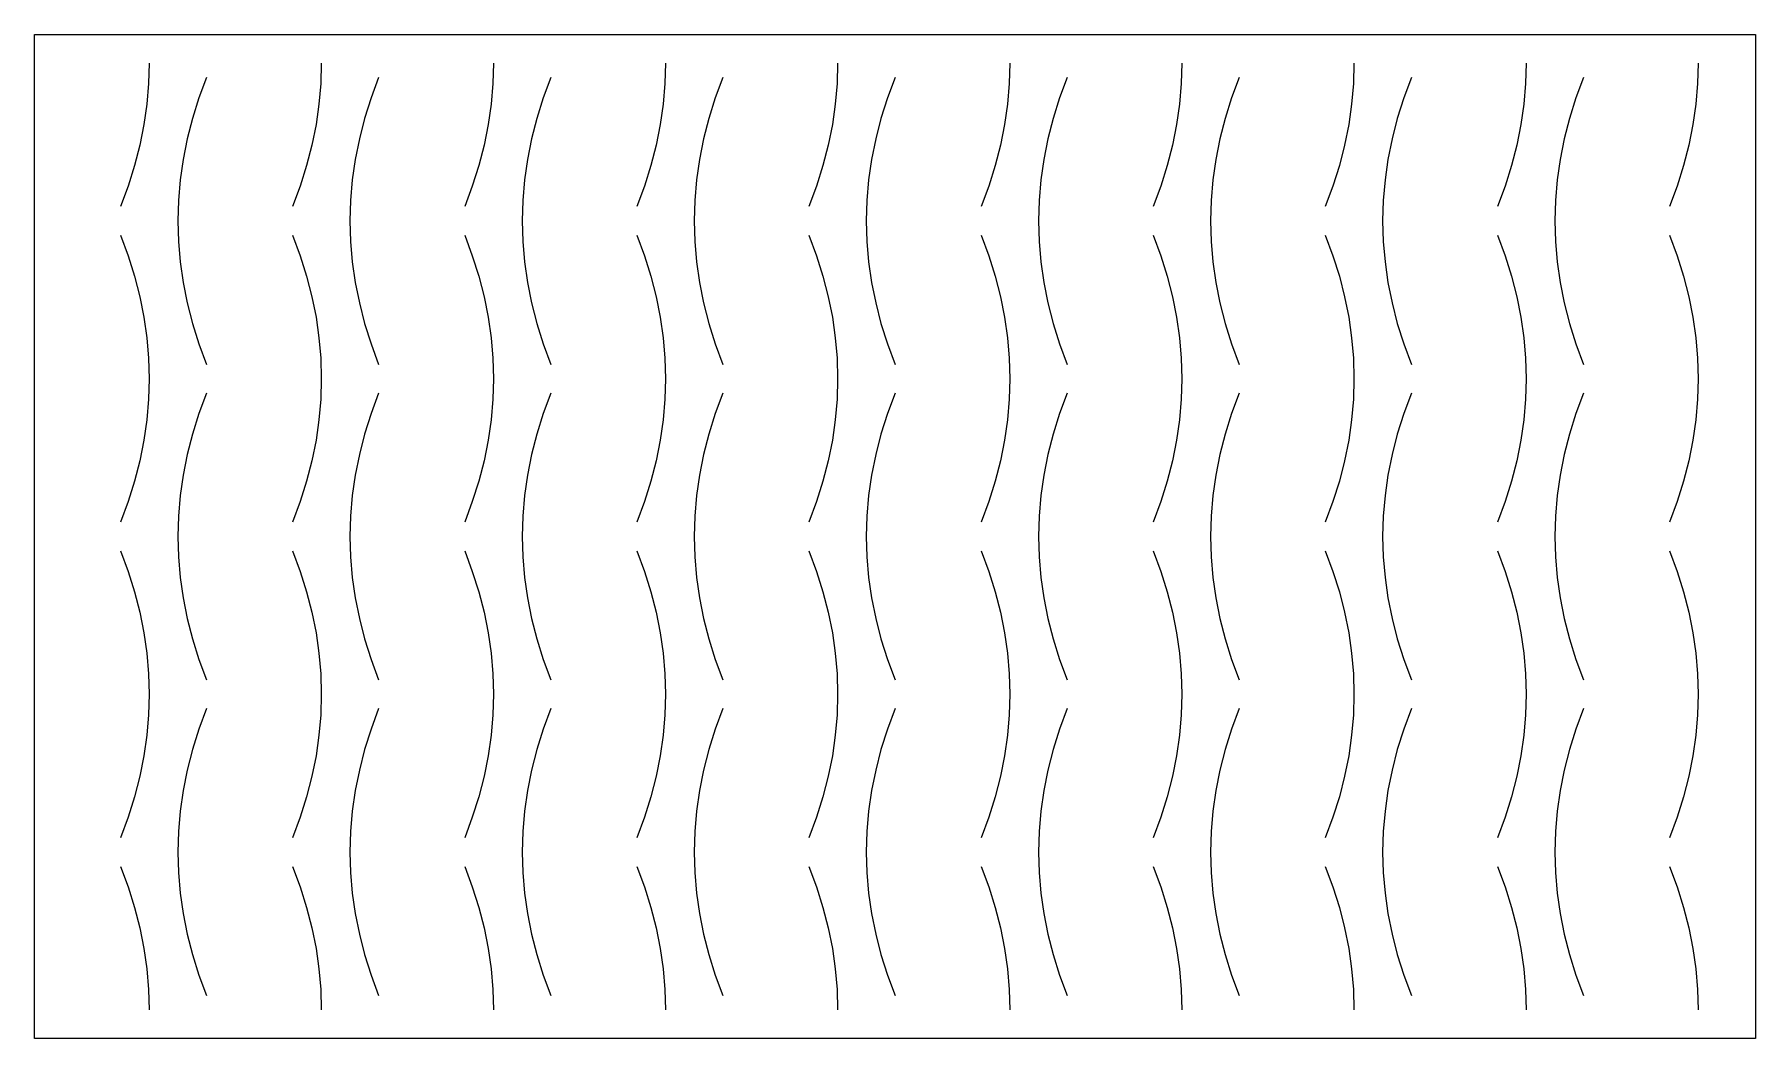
# Model space of a CAD drawing. Header units: millimetres. Extents: x 0 to 120, y 0 to 70.
import ezdxf

# ---------------------------------------------------------------- set-up
doc = ezdxf.new("R2010")
doc.units = ezdxf.units.MM
doc.layers.add('CUT', color=1, linetype='CONTINUOUS')

msp = doc.modelspace()

# ---------------------------------------------------------------- linework, layer by layer
at = {"layer": 'CUT'}
for points in [[(0, 70), (120, 70), (120, 0), (0, 0), (0, 70)], [(8, 68), (8, 68), (7.9592, 66.5714), (7.8367, 65.1429), (7.6327, 63.7143), (7.3469, 62.2857), (6.9796, 60.8571), (6.5306, 59.4286), (6, 58)], [(20, 68), (20, 68), (19.9592, 66.5714), (19.8367, 65.1429), (19.6327, 63.7143), (19.3469, 62.2857), (18.9796, 60.8571), (18.5306, 59.4286), (18, 58)], [(32, 68), (32, 68), (31.9592, 66.5714), (31.8367, 65.1429), (31.6327, 63.7143), (31.3469, 62.2857), (30.9796, 60.8571), (30.5306, 59.4286), (30, 58)], [(44, 68), (44, 68), (43.9592, 66.5714), (43.8367, 65.1429), (43.6327, 63.7143), (43.3469, 62.2857), (42.9796, 60.8571), (42.5306, 59.4286), (42, 58)], [(56, 68), (56, 68), (55.9592, 66.5714), (55.8367, 65.1429), (55.6327, 63.7143), (55.3469, 62.2857), (54.9796, 60.8571), (54.5306, 59.4286), (54, 58)], [(68, 68), (68, 68), (67.9592, 66.5714), (67.8367, 65.1429), (67.6327, 63.7143), (67.3469, 62.2857), (66.9796, 60.8571), (66.5306, 59.4286), (66, 58)], [(80, 68), (80, 68), (79.9592, 66.5714), (79.8367, 65.1429), (79.6327, 63.7143), (79.3469, 62.2857), (78.9796, 60.8571), (78.5306, 59.4286), (78, 58)], [(92, 68), (92, 68), (91.9592, 66.5714), (91.8367, 65.1429), (91.6327, 63.7143), (91.3469, 62.2857), (90.9796, 60.8571), (90.5306, 59.4286), (90, 58)], [(104, 68), (104, 68), (103.9592, 66.5714), (103.8367, 65.1429), (103.6327, 63.7143), (103.3469, 62.2857), (102.9796, 60.8571), (102.5306, 59.4286), (102, 58)], [(116, 68), (116, 68), (115.9592, 66.5714), (115.8367, 65.1429), (115.6327, 63.7143), (115.3469, 62.2857), (114.9796, 60.8571), (114.5306, 59.4286), (114, 58)], [(12, 67), (11.4694, 65.5714), (11.0204, 64.1429), (10.6531, 62.7143), (10.3673, 61.2857), (10.1633, 59.8571), (10.0408, 58.4286), (10, 57), (10.0408, 55.5714), (10.1633, 54.1429), (10.3673, 52.7143), (10.6531, 51.2857), (11.0204, 49.8571), (11.4694, 48.4286), (12, 47)], [(24, 67), (23.4694, 65.5714), (23.0204, 64.1429), (22.6531, 62.7143), (22.3673, 61.2857), (22.1633, 59.8571), (22.0408, 58.4286), (22, 57), (22.0408, 55.5714), (22.1633, 54.1429), (22.3673, 52.7143), (22.6531, 51.2857), (23.0204, 49.8571), (23.4694, 48.4286), (24, 47)], [(36, 67), (35.4694, 65.5714), (35.0204, 64.1429), (34.6531, 62.7143), (34.3673, 61.2857), (34.1633, 59.8571), (34.0408, 58.4286), (34, 57), (34.0408, 55.5714), (34.1633, 54.1429), (34.3673, 52.7143), (34.6531, 51.2857), (35.0204, 49.8571), (35.4694, 48.4286), (36, 47)], [(48, 67), (47.4694, 65.5714), (47.0204, 64.1429), (46.6531, 62.7143), (46.3673, 61.2857), (46.1633, 59.8571), (46.0408, 58.4286), (46, 57), (46.0408, 55.5714), (46.1633, 54.1429), (46.3673, 52.7143), (46.6531, 51.2857), (47.0204, 49.8571), (47.4694, 48.4286), (48, 47)], [(60, 67), (59.4694, 65.5714), (59.0204, 64.1429), (58.6531, 62.7143), (58.3673, 61.2857), (58.1633, 59.8571), (58.0408, 58.4286), (58, 57), (58.0408, 55.5714), (58.1633, 54.1429), (58.3673, 52.7143), (58.6531, 51.2857), (59.0204, 49.8571), (59.4694, 48.4286), (60, 47)], [(72, 67), (71.4694, 65.5714), (71.0204, 64.1429), (70.6531, 62.7143), (70.3673, 61.2857), (70.1633, 59.8571), (70.0408, 58.4286), (70, 57), (70.0408, 55.5714), (70.1633, 54.1429), (70.3673, 52.7143), (70.6531, 51.2857), (71.0204, 49.8571), (71.4694, 48.4286), (72, 47)], [(84, 67), (83.4694, 65.5714), (83.0204, 64.1429), (82.6531, 62.7143), (82.3673, 61.2857), (82.1633, 59.8571), (82.0408, 58.4286), (82, 57), (82.0408, 55.5714), (82.1633, 54.1429), (82.3673, 52.7143), (82.6531, 51.2857), (83.0204, 49.8571), (83.4694, 48.4286), (84, 47)], [(96, 67), (95.4694, 65.5714), (95.0204, 64.1429), (94.6531, 62.7143), (94.3673, 61.2857), (94.1633, 59.8571), (94.0408, 58.4286), (94, 57), (94.0408, 55.5714), (94.1633, 54.1429), (94.3673, 52.7143), (94.6531, 51.2857), (95.0204, 49.8571), (95.4694, 48.4286), (96, 47)], [(108, 67), (107.4694, 65.5714), (107.0204, 64.1429), (106.6531, 62.7143), (106.3673, 61.2857), (106.1633, 59.8571), (106.0408, 58.4286), (106, 57), (106.0408, 55.5714), (106.1633, 54.1429), (106.3673, 52.7143), (106.6531, 51.2857), (107.0204, 49.8571), (107.4694, 48.4286), (108, 47)], [(6, 56), (6.5306, 54.5714), (6.9796, 53.1429), (7.3469, 51.7143), (7.6327, 50.2857), (7.8367, 48.8571), (7.9592, 47.4286), (8, 46), (7.9592, 44.5714), (7.8367, 43.1429), (7.6327, 41.7143), (7.3469, 40.2857), (6.9796, 38.8571), (6.5306, 37.4286), (6, 36)], [(18, 56), (18.5306, 54.5714), (18.9796, 53.1429), (19.3469, 51.7143), (19.6327, 50.2857), (19.8367, 48.8571), (19.9592, 47.4286), (20, 46), (19.9592, 44.5714), (19.8367, 43.1429), (19.6327, 41.7143), (19.3469, 40.2857), (18.9796, 38.8571), (18.5306, 37.4286), (18, 36)], [(30, 56), (30.5306, 54.5714), (30.9796, 53.1429), (31.3469, 51.7143), (31.6327, 50.2857), (31.8367, 48.8571), (31.9592, 47.4286), (32, 46), (31.9592, 44.5714), (31.8367, 43.1429), (31.6327, 41.7143), (31.3469, 40.2857), (30.9796, 38.8571), (30.5306, 37.4286), (30, 36)], [(42, 56), (42.5306, 54.5714), (42.9796, 53.1429), (43.3469, 51.7143), (43.6327, 50.2857), (43.8367, 48.8571), (43.9592, 47.4286), (44, 46), (43.9592, 44.5714), (43.8367, 43.1429), (43.6327, 41.7143), (43.3469, 40.2857), (42.9796, 38.8571), (42.5306, 37.4286), (42, 36)], [(54, 56), (54.5306, 54.5714), (54.9796, 53.1429), (55.3469, 51.7143), (55.6327, 50.2857), (55.8367, 48.8571), (55.9592, 47.4286), (56, 46), (55.9592, 44.5714), (55.8367, 43.1429), (55.6327, 41.7143), (55.3469, 40.2857), (54.9796, 38.8571), (54.5306, 37.4286), (54, 36)], [(66, 56), (66.5306, 54.5714), (66.9796, 53.1429), (67.3469, 51.7143), (67.6327, 50.2857), (67.8367, 48.8571), (67.9592, 47.4286), (68, 46), (67.9592, 44.5714), (67.8367, 43.1429), (67.6327, 41.7143), (67.3469, 40.2857), (66.9796, 38.8571), (66.5306, 37.4286), (66, 36)], [(78, 56), (78.5306, 54.5714), (78.9796, 53.1429), (79.3469, 51.7143), (79.6327, 50.2857), (79.8367, 48.8571), (79.9592, 47.4286), (80, 46), (79.9592, 44.5714), (79.8367, 43.1429), (79.6327, 41.7143), (79.3469, 40.2857), (78.9796, 38.8571), (78.5306, 37.4286), (78, 36)], [(90, 56), (90.5306, 54.5714), (90.9796, 53.1429), (91.3469, 51.7143), (91.6327, 50.2857), (91.8367, 48.8571), (91.9592, 47.4286), (92, 46), (91.9592, 44.5714), (91.8367, 43.1429), (91.6327, 41.7143), (91.3469, 40.2857), (90.9796, 38.8571), (90.5306, 37.4286), (90, 36)], [(102, 56), (102.5306, 54.5714), (102.9796, 53.1429), (103.3469, 51.7143), (103.6327, 50.2857), (103.8367, 48.8571), (103.9592, 47.4286), (104, 46), (103.9592, 44.5714), (103.8367, 43.1429), (103.6327, 41.7143), (103.3469, 40.2857), (102.9796, 38.8571), (102.5306, 37.4286), (102, 36)], [(114, 56), (114.5306, 54.5714), (114.9796, 53.1429), (115.3469, 51.7143), (115.6327, 50.2857), (115.8367, 48.8571), (115.9592, 47.4286), (116, 46), (115.9592, 44.5714), (115.8367, 43.1429), (115.6327, 41.7143), (115.3469, 40.2857), (114.9796, 38.8571), (114.5306, 37.4286), (114, 36)], [(12, 45), (11.4694, 43.5714), (11.0204, 42.1429), (10.6531, 40.7143), (10.3673, 39.2857), (10.1633, 37.8571), (10.0408, 36.4286), (10, 35), (10.0408, 33.5714), (10.1633, 32.1429), (10.3673, 30.7143), (10.6531, 29.2857), (11.0204, 27.8571), (11.4694, 26.4286), (12, 25)], [(24, 45), (23.4694, 43.5714), (23.0204, 42.1429), (22.6531, 40.7143), (22.3673, 39.2857), (22.1633, 37.8571), (22.0408, 36.4286), (22, 35), (22.0408, 33.5714), (22.1633, 32.1429), (22.3673, 30.7143), (22.6531, 29.2857), (23.0204, 27.8571), (23.4694, 26.4286), (24, 25)], [(36, 45), (35.4694, 43.5714), (35.0204, 42.1429), (34.6531, 40.7143), (34.3673, 39.2857), (34.1633, 37.8571), (34.0408, 36.4286), (34, 35), (34.0408, 33.5714), (34.1633, 32.1429), (34.3673, 30.7143), (34.6531, 29.2857), (35.0204, 27.8571), (35.4694, 26.4286), (36, 25)], [(48, 45), (47.4694, 43.5714), (47.0204, 42.1429), (46.6531, 40.7143), (46.3673, 39.2857), (46.1633, 37.8571), (46.0408, 36.4286), (46, 35), (46.0408, 33.5714), (46.1633, 32.1429), (46.3673, 30.7143), (46.6531, 29.2857), (47.0204, 27.8571), (47.4694, 26.4286), (48, 25)], [(60, 45), (59.4694, 43.5714), (59.0204, 42.1429), (58.6531, 40.7143), (58.3673, 39.2857), (58.1633, 37.8571), (58.0408, 36.4286), (58, 35), (58.0408, 33.5714), (58.1633, 32.1429), (58.3673, 30.7143), (58.6531, 29.2857), (59.0204, 27.8571), (59.4694, 26.4286), (60, 25)], [(72, 45), (71.4694, 43.5714), (71.0204, 42.1429), (70.6531, 40.7143), (70.3673, 39.2857), (70.1633, 37.8571), (70.0408, 36.4286), (70, 35), (70.0408, 33.5714), (70.1633, 32.1429), (70.3673, 30.7143), (70.6531, 29.2857), (71.0204, 27.8571), (71.4694, 26.4286), (72, 25)], [(84, 45), (83.4694, 43.5714), (83.0204, 42.1429), (82.6531, 40.7143), (82.3673, 39.2857), (82.1633, 37.8571), (82.0408, 36.4286), (82, 35), (82.0408, 33.5714), (82.1633, 32.1429), (82.3673, 30.7143), (82.6531, 29.2857), (83.0204, 27.8571), (83.4694, 26.4286), (84, 25)], [(96, 45), (95.4694, 43.5714), (95.0204, 42.1429), (94.6531, 40.7143), (94.3673, 39.2857), (94.1633, 37.8571), (94.0408, 36.4286), (94, 35), (94.0408, 33.5714), (94.1633, 32.1429), (94.3673, 30.7143), (94.6531, 29.2857), (95.0204, 27.8571), (95.4694, 26.4286), (96, 25)], [(108, 45), (107.4694, 43.5714), (107.0204, 42.1429), (106.6531, 40.7143), (106.3673, 39.2857), (106.1633, 37.8571), (106.0408, 36.4286), (106, 35), (106.0408, 33.5714), (106.1633, 32.1429), (106.3673, 30.7143), (106.6531, 29.2857), (107.0204, 27.8571), (107.4694, 26.4286), (108, 25)], [(6, 34), (6.5306, 32.5714), (6.9796, 31.1429), (7.3469, 29.7143), (7.6327, 28.2857), (7.8367, 26.8571), (7.9592, 25.4286), (8, 24), (7.9592, 22.5714), (7.8367, 21.1429), (7.6327, 19.7143), (7.3469, 18.2857), (6.9796, 16.8571), (6.5306, 15.4286), (6, 14)], [(18, 34), (18.5306, 32.5714), (18.9796, 31.1429), (19.3469, 29.7143), (19.6327, 28.2857), (19.8367, 26.8571), (19.9592, 25.4286), (20, 24), (19.9592, 22.5714), (19.8367, 21.1429), (19.6327, 19.7143), (19.3469, 18.2857), (18.9796, 16.8571), (18.5306, 15.4286), (18, 14)], [(30, 34), (30.5306, 32.5714), (30.9796, 31.1429), (31.3469, 29.7143), (31.6327, 28.2857), (31.8367, 26.8571), (31.9592, 25.4286), (32, 24), (31.9592, 22.5714), (31.8367, 21.1429), (31.6327, 19.7143), (31.3469, 18.2857), (30.9796, 16.8571), (30.5306, 15.4286), (30, 14)], [(42, 34), (42.5306, 32.5714), (42.9796, 31.1429), (43.3469, 29.7143), (43.6327, 28.2857), (43.8367, 26.8571), (43.9592, 25.4286), (44, 24), (43.9592, 22.5714), (43.8367, 21.1429), (43.6327, 19.7143), (43.3469, 18.2857), (42.9796, 16.8571), (42.5306, 15.4286), (42, 14)], [(54, 34), (54.5306, 32.5714), (54.9796, 31.1429), (55.3469, 29.7143), (55.6327, 28.2857), (55.8367, 26.8571), (55.9592, 25.4286), (56, 24), (55.9592, 22.5714), (55.8367, 21.1429), (55.6327, 19.7143), (55.3469, 18.2857), (54.9796, 16.8571), (54.5306, 15.4286), (54, 14)], [(66, 34), (66.5306, 32.5714), (66.9796, 31.1429), (67.3469, 29.7143), (67.6327, 28.2857), (67.8367, 26.8571), (67.9592, 25.4286), (68, 24), (67.9592, 22.5714), (67.8367, 21.1429), (67.6327, 19.7143), (67.3469, 18.2857), (66.9796, 16.8571), (66.5306, 15.4286), (66, 14)], [(78, 34), (78.5306, 32.5714), (78.9796, 31.1429), (79.3469, 29.7143), (79.6327, 28.2857), (79.8367, 26.8571), (79.9592, 25.4286), (80, 24), (79.9592, 22.5714), (79.8367, 21.1429), (79.6327, 19.7143), (79.3469, 18.2857), (78.9796, 16.8571), (78.5306, 15.4286), (78, 14)], [(90, 34), (90.5306, 32.5714), (90.9796, 31.1429), (91.3469, 29.7143), (91.6327, 28.2857), (91.8367, 26.8571), (91.9592, 25.4286), (92, 24), (91.9592, 22.5714), (91.8367, 21.1429), (91.6327, 19.7143), (91.3469, 18.2857), (90.9796, 16.8571), (90.5306, 15.4286), (90, 14)], [(102, 34), (102.5306, 32.5714), (102.9796, 31.1429), (103.3469, 29.7143), (103.6327, 28.2857), (103.8367, 26.8571), (103.9592, 25.4286), (104, 24), (103.9592, 22.5714), (103.8367, 21.1429), (103.6327, 19.7143), (103.3469, 18.2857), (102.9796, 16.8571), (102.5306, 15.4286), (102, 14)], [(114, 34), (114.5306, 32.5714), (114.9796, 31.1429), (115.3469, 29.7143), (115.6327, 28.2857), (115.8367, 26.8571), (115.9592, 25.4286), (116, 24), (115.9592, 22.5714), (115.8367, 21.1429), (115.6327, 19.7143), (115.3469, 18.2857), (114.9796, 16.8571), (114.5306, 15.4286), (114, 14)], [(12, 23), (11.4694, 21.5714), (11.0204, 20.1429), (10.6531, 18.7143), (10.3673, 17.2857), (10.1633, 15.8571), (10.0408, 14.4286), (10, 13), (10.0408, 11.5714), (10.1633, 10.1429), (10.3673, 8.7143), (10.6531, 7.2857), (11.0204, 5.8571), (11.4694, 4.4286), (12, 3)], [(24, 23), (23.4694, 21.5714), (23.0204, 20.1429), (22.6531, 18.7143), (22.3673, 17.2857), (22.1633, 15.8571), (22.0408, 14.4286), (22, 13), (22.0408, 11.5714), (22.1633, 10.1429), (22.3673, 8.7143), (22.6531, 7.2857), (23.0204, 5.8571), (23.4694, 4.4286), (24, 3)], [(36, 23), (35.4694, 21.5714), (35.0204, 20.1429), (34.6531, 18.7143), (34.3673, 17.2857), (34.1633, 15.8571), (34.0408, 14.4286), (34, 13), (34.0408, 11.5714), (34.1633, 10.1429), (34.3673, 8.7143), (34.6531, 7.2857), (35.0204, 5.8571), (35.4694, 4.4286), (36, 3)], [(48, 23), (47.4694, 21.5714), (47.0204, 20.1429), (46.6531, 18.7143), (46.3673, 17.2857), (46.1633, 15.8571), (46.0408, 14.4286), (46, 13), (46.0408, 11.5714), (46.1633, 10.1429), (46.3673, 8.7143), (46.6531, 7.2857), (47.0204, 5.8571), (47.4694, 4.4286), (48, 3)], [(60, 23), (59.4694, 21.5714), (59.0204, 20.1429), (58.6531, 18.7143), (58.3673, 17.2857), (58.1633, 15.8571), (58.0408, 14.4286), (58, 13), (58.0408, 11.5714), (58.1633, 10.1429), (58.3673, 8.7143), (58.6531, 7.2857), (59.0204, 5.8571), (59.4694, 4.4286), (60, 3)], [(72, 23), (71.4694, 21.5714), (71.0204, 20.1429), (70.6531, 18.7143), (70.3673, 17.2857), (70.1633, 15.8571), (70.0408, 14.4286), (70, 13), (70.0408, 11.5714), (70.1633, 10.1429), (70.3673, 8.7143), (70.6531, 7.2857), (71.0204, 5.8571), (71.4694, 4.4286), (72, 3)], [(84, 23), (83.4694, 21.5714), (83.0204, 20.1429), (82.6531, 18.7143), (82.3673, 17.2857), (82.1633, 15.8571), (82.0408, 14.4286), (82, 13), (82.0408, 11.5714), (82.1633, 10.1429), (82.3673, 8.7143), (82.6531, 7.2857), (83.0204, 5.8571), (83.4694, 4.4286), (84, 3)], [(96, 23), (95.4694, 21.5714), (95.0204, 20.1429), (94.6531, 18.7143), (94.3673, 17.2857), (94.1633, 15.8571), (94.0408, 14.4286), (94, 13), (94.0408, 11.5714), (94.1633, 10.1429), (94.3673, 8.7143), (94.6531, 7.2857), (95.0204, 5.8571), (95.4694, 4.4286), (96, 3)], [(108, 23), (107.4694, 21.5714), (107.0204, 20.1429), (106.6531, 18.7143), (106.3673, 17.2857), (106.1633, 15.8571), (106.0408, 14.4286), (106, 13), (106.0408, 11.5714), (106.1633, 10.1429), (106.3673, 8.7143), (106.6531, 7.2857), (107.0204, 5.8571), (107.4694, 4.4286), (108, 3)], [(6, 12), (6.5306, 10.5714), (6.9796, 9.1429), (7.3469, 7.7143), (7.6327, 6.2857), (7.8367, 4.8571), (7.9592, 3.4286), (8, 2), (8, 2)], [(18, 12), (18.5306, 10.5714), (18.9796, 9.1429), (19.3469, 7.7143), (19.6327, 6.2857), (19.8367, 4.8571), (19.9592, 3.4286), (20, 2), (20, 2)], [(30, 12), (30.5306, 10.5714), (30.9796, 9.1429), (31.3469, 7.7143), (31.6327, 6.2857), (31.8367, 4.8571), (31.9592, 3.4286), (32, 2), (32, 2)], [(42, 12), (42.5306, 10.5714), (42.9796, 9.1429), (43.3469, 7.7143), (43.6327, 6.2857), (43.8367, 4.8571), (43.9592, 3.4286), (44, 2), (44, 2)], [(54, 12), (54.5306, 10.5714), (54.9796, 9.1429), (55.3469, 7.7143), (55.6327, 6.2857), (55.8367, 4.8571), (55.9592, 3.4286), (56, 2), (56, 2)], [(66, 12), (66.5306, 10.5714), (66.9796, 9.1429), (67.3469, 7.7143), (67.6327, 6.2857), (67.8367, 4.8571), (67.9592, 3.4286), (68, 2), (68, 2)], [(78, 12), (78.5306, 10.5714), (78.9796, 9.1429), (79.3469, 7.7143), (79.6327, 6.2857), (79.8367, 4.8571), (79.9592, 3.4286), (80, 2), (80, 2)], [(90, 12), (90.5306, 10.5714), (90.9796, 9.1429), (91.3469, 7.7143), (91.6327, 6.2857), (91.8367, 4.8571), (91.9592, 3.4286), (92, 2), (92, 2)], [(102, 12), (102.5306, 10.5714), (102.9796, 9.1429), (103.3469, 7.7143), (103.6327, 6.2857), (103.8367, 4.8571), (103.9592, 3.4286), (104, 2), (104, 2)], [(114, 12), (114.5306, 10.5714), (114.9796, 9.1429), (115.3469, 7.7143), (115.6327, 6.2857), (115.8367, 4.8571), (115.9592, 3.4286), (116, 2), (116, 2)]]:
    msp.add_lwpolyline(points, dxfattribs=at)

doc.saveas('drawing.dxf')
